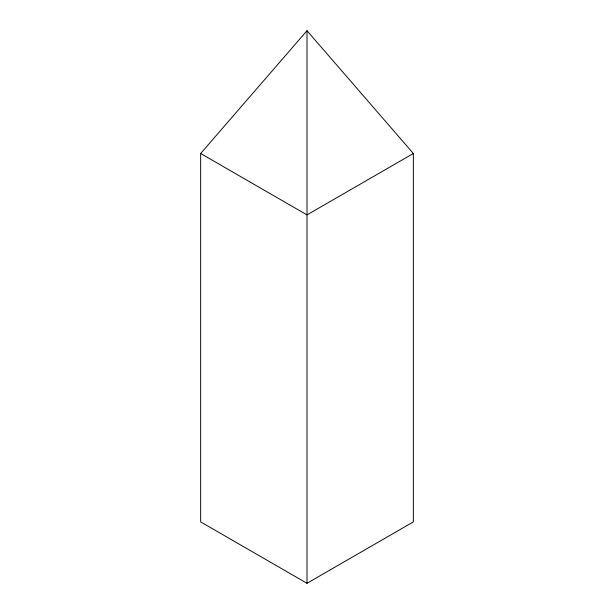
<?xml version="1.0" encoding="UTF-8"?>
<svg xmlns="http://www.w3.org/2000/svg" width="614" height="614" viewBox="0 0 614 614"><rect width="100%" height="100%" fill="white"/><g stroke="black" fill="none" stroke-linecap="round" stroke-linejoin="round"><path stroke-width="0.92" d="M200.655 153.5L307 30.7L413.345 153.5L413.345 521.9L307 583.3L200.655 521.9L200.655 153.5L307 214.9L413.345 153.5M307 30.7L307 583.3"/></g></svg>
